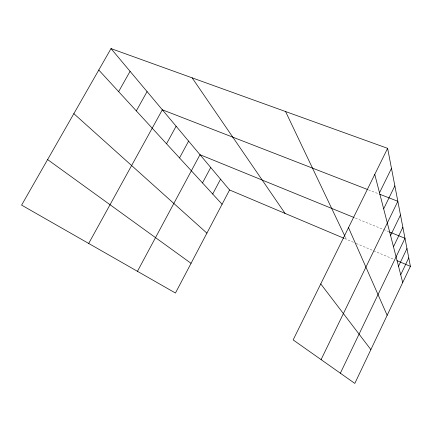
<?xml version="1.0" encoding="UTF-8"?>
<svg xmlns="http://www.w3.org/2000/svg" width="432" height="432" viewBox="0 0 432 432"><rect width="100%" height="100%" fill="white"/><g stroke="black" fill="none" stroke-linecap="round" stroke-linejoin="round"><path stroke-width="0.32" stroke-dasharray="2.16 1.62" d="M368.447 189.859L379.08 193.99M355.417 218.074L389.048 231.79M344.52 238.513L355.552 243.173M356.168 243.432L393.39 259.151M345.254 236.947L346.367 239.29"/><path stroke-width="0.65" d="M400.718 274.763L408.764 257.861M387.617 148.338L410.4 266.333L354.818 383.405L293.139 339.908L387.617 148.338L111.019 48.595L21.6 205.114L175.457 293.031L229.576 189.967L111.019 48.595M398.515 266.252L406.966 248.557M340.351 373.205L404.984 238.286L389.659 232.038M390.571 235.537L400.486 214.99M393.476 246.764L402.856 227.254M321.079 359.613L397.84 201.28L379.706 194.233M383.665 208.829L394.859 185.846M379.512 192.78L391.484 168.35M212.701 194.027L220.541 179.194M202.5 182.925L210.719 167.481M137.452 271.312L199.994 154.694L354.202 217.577M179.523 157.918L188.606 141.113M166.531 143.775L176.11 126.214M88.695 243.454L162.335 109.787L367.211 189.378M136.323 110.894L147.074 91.589M118.627 91.633L130.075 71.318M229.576 189.967L343.904 238.248M397.035 260.69L410.4 266.333M47.612 159.581L191.052 263.331M73.845 113.665L206.906 233.145M98.777 70.027L222.08 204.239M320.76 283.9L370.867 349.601M192.137 77.846L285.044 213.392M285.574 111.542L344.974 236.363M348.505 227.648L387.153 315.301M374.76 174.409L402.721 282.506"/></g></svg>
